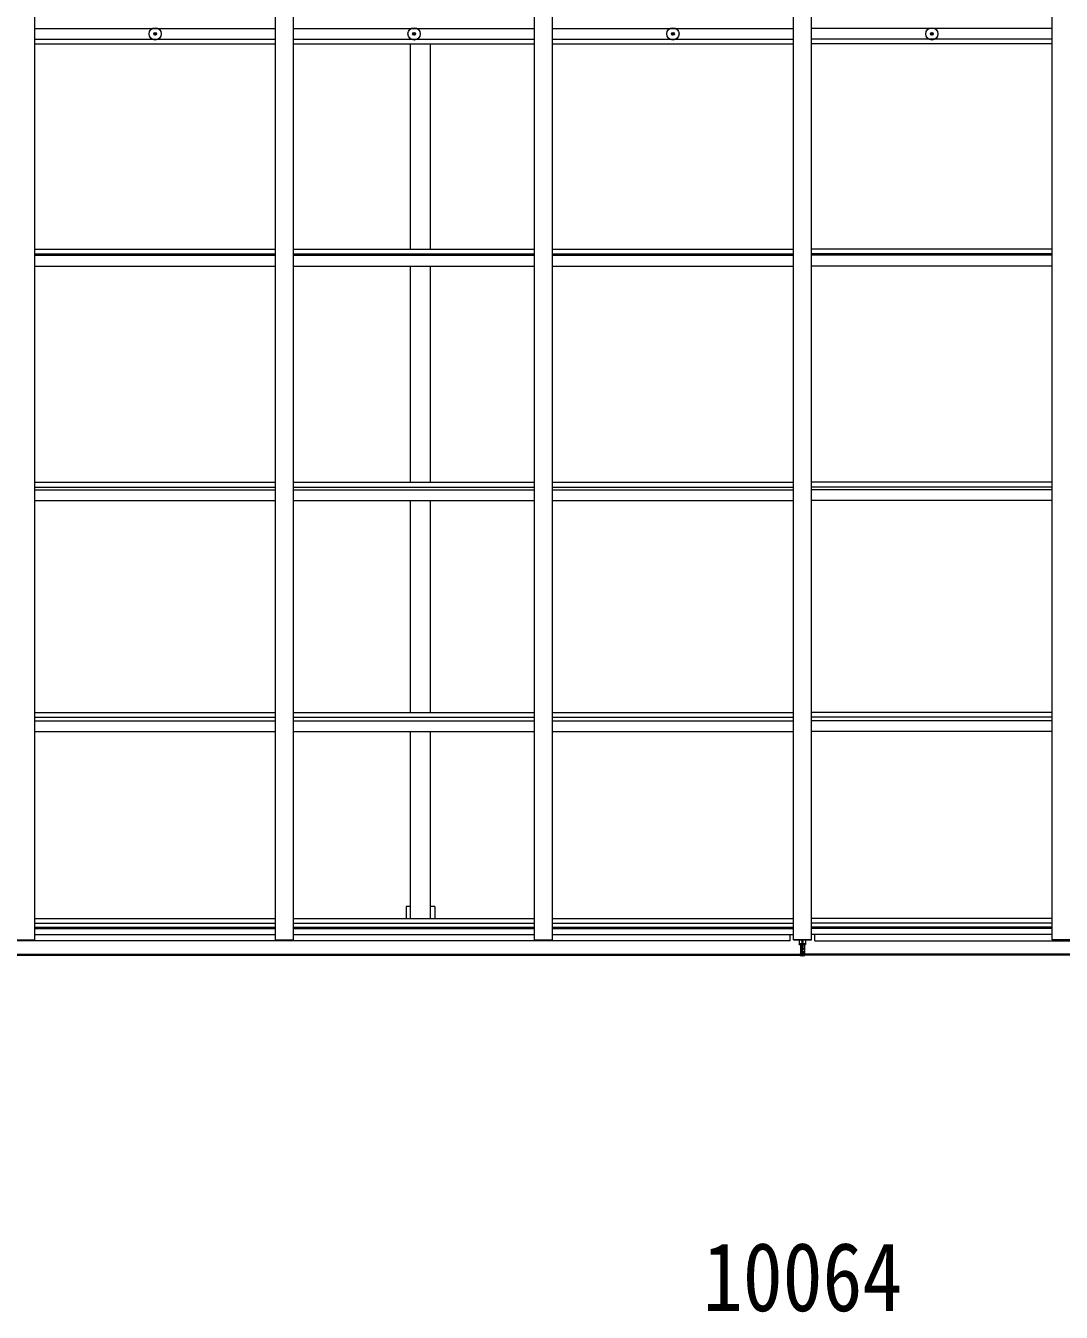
# Model space of a CAD drawing. Units: millimetres at full size, sheet at 1:40; details may follow other scales. Extents: x -11181 to 11305, y -7804 to 7716.
# Drawn here: x 1898 to 4762, y 636 to 4195 of the extents above; entities that cross this region are included whole.
import ezdxf
from ezdxf.enums import TextEntityAlignment as Align

# ---------------------------------------------------------------- set-up
doc = ezdxf.new("R2010")
doc.units = ezdxf.units.MM
doc.header["$LTSCALE"] = 40
for name, color, linetype, lineweight in [('0-1_本体', 4, 'Continuous', 9), ('0-2_部品', 7, 'Continuous', 9), ('0-3_ELV2', 4, 'Continuous', 9), ('0-A_寸法', 6, 'Continuous', 9)]:
    doc.layers.add(name, color=color, linetype=linetype, lineweight=lineweight)
doc.styles.add('ＭＳ ゴシック', font='')
doc.styles.get('ＭＳ ゴシック').set_extended_font_data('MS Gothic')

msp = doc.modelspace()

# ---------------------------------------------------------------- linework, layer by layer
at = {"layer": '0-1_本体'}
for p, q in [((1923.47, 1666.64), (1923.47, 6678.61)), ((2589.47, 1666.64), (2589.47, 6678.61)), ((2639.47, 1666.64), (2639.47, 6678.61)), ((3305.47, 1666.64), (3305.47, 6678.61)), ((3355.47, 1666.64), (3355.47, 6678.61)), ((4021.47, 1666.64), (4021.47, 6678.61)), ((4071.47, 1666.64), (4071.47, 6678.61)), ((4737.47, 1666.64), (4737.47, 6678.61)), ((1923.47, 4187.62), (2589.47, 4187.62)), ((2639.47, 4187.62), (3305.47, 4187.62)), ((3355.47, 4187.62), (4021.47, 4187.62)), ((4737.47, 4187.62), (4071.47, 4187.62)), ((1923.47, 4157.62), (2589.47, 4157.62)), ((1923.47, 4144.62), (2589.47, 4144.62)), ((2639.47, 4157.62), (3305.47, 4157.62)), ((2639.47, 4144.62), (3305.47, 4144.62)), ((2962.97, 3577.1), (2962.97, 4144.62)), ((3017.97, 3577.1), (3017.97, 4144.62)), ((3355.47, 4157.62), (4021.47, 4157.62)), ((3355.47, 4144.62), (4021.47, 4144.62)), ((4737.47, 4157.62), (4071.47, 4157.62)), ((4737.47, 4144.62), (4071.47, 4144.62)), ((1923.47, 3577.1), (2589.47, 3577.1)), ((1923.47, 3564.08), (2589.47, 3564.08)), ((1923.47, 3560.22), (2589.47, 3560.22)), ((2639.47, 3577.1), (3305.47, 3577.1)), ((2639.47, 3564.08), (3305.47, 3564.08)), ((2639.47, 3560.22), (3305.47, 3560.22)), ((3355.47, 3577.1), (4021.47, 3577.1)), ((3355.47, 3564.08), (4021.47, 3564.08)), ((3355.47, 3560.22), (4021.47, 3560.22)), ((4737.47, 3577.1), (4071.47, 3577.1)), ((4737.47, 3564.08), (4071.47, 3564.08)), ((4737.47, 3560.22), (4071.47, 3560.22)), ((1923.47, 3530.42), (2589.47, 3530.42)), ((2639.47, 3530.42), (3305.47, 3530.42)), ((2962.97, 2932.08), (2962.97, 3530.42)), ((3017.97, 2932.08), (3017.97, 3530.42)), ((3355.47, 3530.42), (4021.47, 3530.42)), ((4737.47, 3530.42), (4071.47, 3530.42)), ((1923.46, 2919.15), (2589.46, 2919.15)), ((1923.47, 2932.08), (2589.47, 2932.08)), ((2639.46, 2919.15), (3305.46, 2919.15)), ((2639.47, 2932.08), (3305.47, 2932.08)), ((3355.46, 2919.15), (4021.46, 2919.15)), ((3355.47, 2932.08), (4021.47, 2932.08)), ((4737.47, 2932.08), (4071.47, 2932.08)), ((4737.49, 2919.15), (4071.49, 2919.15)), ((1923.47, 2911.25), (2589.47, 2911.25)), ((2639.47, 2911.25), (3305.47, 2911.25)), ((3355.47, 2911.25), (4021.47, 2911.25)), ((4737.47, 2911.25), (4071.47, 2911.25)), ((1923.47, 2881.91), (2589.47, 2881.91)), ((2639.47, 2881.91), (3305.47, 2881.91)), ((2962.97, 2294.93), (2962.97, 2881.91)), ((3017.97, 2294.93), (3017.97, 2881.91)), ((3355.47, 2881.91), (4021.47, 2881.91)), ((4737.47, 2881.91), (4071.47, 2881.91)), ((1923.47, 2294.93), (2589.47, 2294.93)), ((1923.47, 2282.09), (2589.47, 2282.09)), ((2639.47, 2294.93), (3305.47, 2294.93)), ((2639.47, 2282.09), (3305.47, 2282.09)), ((3355.47, 2294.93), (4021.47, 2294.93)), ((3355.47, 2282.09), (4021.47, 2282.09)), ((4737.47, 2294.93), (4071.47, 2294.93)), ((4737.47, 2282.09), (4071.47, 2282.09)), ((1923.47, 2271.94), (2589.47, 2271.94)), ((1923.47, 2242.97), (2589.47, 2242.97)), ((2639.47, 2271.94), (3305.47, 2271.94)), ((2639.47, 2242.97), (3305.47, 2242.97)), ((2962.97, 1725.5), (2962.97, 2242.97)), ((3017.97, 1725.5), (3017.97, 2242.97)), ((3355.47, 2271.94), (4021.47, 2271.94)), ((3355.47, 2242.97), (4021.47, 2242.97)), ((4737.47, 2271.94), (4071.47, 2271.94)), ((4737.47, 2242.97), (4071.47, 2242.97)), ((3029.97, 1758.34), (3017.97, 1758.34)), ((3029.97, 1758.34), (3029.97, 1725.5)), ((1923.47, 1725.5), (2589.47, 1725.5)), ((1923.47, 1712.68), (2589.47, 1712.68)), ((2639.47, 1725.5), (3305.47, 1725.5)), ((2639.47, 1712.68), (3305.47, 1712.68)), ((3355.47, 1725.5), (4021.47, 1725.5)), ((3355.47, 1712.68), (4021.47, 1712.68)), ((4737.47, 1725.5), (4071.47, 1725.5)), ((4737.47, 1712.68), (4071.47, 1712.68)), ((1923.47, 1701.33), (2589.47, 1701.33)), ((1923.47, 1697.55), (2589.47, 1697.55)), ((1923.47, 1681.6), (2589.47, 1681.6)), ((2639.47, 1701.33), (3305.47, 1701.33)), ((2639.47, 1697.55), (3305.47, 1697.55)), ((2639.47, 1681.6), (3305.47, 1681.6)), ((3355.47, 1701.33), (4021.47, 1701.33)), ((3355.47, 1697.55), (4021.47, 1697.55)), ((3355.47, 1681.6), (4021.47, 1681.6)), ((4012.47, 1663.31), (4012.47, 1681.6)), ((4737.47, 1701.33), (4071.47, 1701.33)), ((4737.47, 1697.55), (4071.47, 1697.55)), ((4737.47, 1681.6), (4071.47, 1681.6)), ((4080.47, 1663.31), (4080.47, 1681.6)), ((4012.47, 1663.31), (-931.53, 1663.31)), ((1873.47, 1666.64), (1923.47, 1666.64)), ((2589.47, 1666.64), (2639.47, 1666.64)), ((3305.47, 1666.64), (3355.47, 1666.64)), ((4021.47, 1666.64), (4071.47, 1666.64)), ((4071.47, 1666.64), (4021.47, 1666.64)), ((4080.47, 1663.31), (9024.47, 1663.31)), ((4787.47, 1666.64), (4737.47, 1666.64)), ((-964.03, 1626.77), (4039.97, 1626.77)), ((-964.03, 1624.34), (4039.97, 1624.34)), ((9056.97, 1626.77), (4052.97, 1626.77)), ((9056.97, 1624.34), (4052.97, 1624.34))]:
    msp.add_line(p, q, dxfattribs=at)
msp.add_lwpolyline([(2962.97, 1758.34), (2950.97, 1758.34), (2950.97, 1725.5)], dxfattribs=at)
at = {"layer": '0-2_部品'}
for p, q in [((4037.97, 1666.64), (4037.97, 1655.75)), ((4037.97, 1666.64), (4037.97, 1655.75)), ((4037.97, 1655.25), (4044.97, 1655.31)), ((4037.97, 1655.25), (4037.97, 1654.38)), ((4037.97, 1654.38), (4044.97, 1654.31)), ((4037.97, 1653.88), (4044.97, 1653.81)), ((4040.97, 1653.85), (4040.97, 1641.98)), ((4040.97, 1653.85), (4040.97, 1642.02)), ((4040.97, 1641.98), (4044.97, 1642.02)), ((4040.97, 1641.98), (4040.97, 1633.75)), ((4044.97, 1662.81), (4044.97, 1666.64)), ((4044.97, 1662.81), (4044.97, 1666.64)), ((4044.97, 1662.81), (4047.97, 1662.81)), ((4044.97, 1662.81), (4044.97, 1655.74)), ((4047.97, 1662.81), (4044.97, 1662.81)), ((4044.97, 1662.81), (4044.97, 1655.74)), ((4044.97, 1655.74), (4047.97, 1655.74)), ((4044.97, 1655.74), (4044.97, 1646.1)), ((4047.97, 1655.74), (4044.97, 1655.74)), ((4044.97, 1655.74), (4044.97, 1646.1)), ((4044.97, 1646.1), (4047.97, 1646.1)), ((4044.97, 1646.1), (4044.97, 1639.03)), ((4047.97, 1646.1), (4044.97, 1646.1)), ((4044.97, 1646.1), (4044.97, 1639.03)), ((4044.97, 1639.03), (4047.97, 1639.03)), ((4044.97, 1628.31), (4044.97, 1639.03)), ((4044.97, 1628.31), (4044.97, 1639.03)), ((4047.97, 1639.03), (4044.97, 1639.03)), ((4047.97, 1662.81), (4047.97, 1666.64)), ((4047.97, 1662.81), (4047.97, 1666.64)), ((4047.97, 1662.81), (4047.97, 1655.74)), ((4047.97, 1662.81), (4047.97, 1655.74)), ((4047.97, 1655.74), (4047.97, 1646.1)), ((4047.97, 1655.74), (4047.97, 1646.1)), ((4054.97, 1655.25), (4047.97, 1655.31)), ((4054.97, 1654.38), (4047.97, 1654.31)), ((4054.97, 1653.88), (4047.97, 1653.81)), ((4047.97, 1646.1), (4047.97, 1639.03)), ((4047.97, 1646.1), (4047.97, 1639.03)), ((4051.97, 1641.98), (4047.97, 1642.02)), ((4047.97, 1628.31), (4047.97, 1639.03)), ((4047.97, 1628.31), (4047.97, 1639.03)), ((4051.97, 1653.85), (4051.97, 1642.02)), ((4051.97, 1653.85), (4051.97, 1641.98)), ((4051.97, 1641.98), (4051.97, 1633.75)), ((4054.97, 1666.64), (4054.97, 1655.75)), ((4054.97, 1666.64), (4054.97, 1655.75)), ((4054.97, 1655.25), (4054.97, 1654.38)), ((4039.97, 1627.31), (4039.97, 1625.82)), ((4039.97, 1627.31), (4039.97, 1625.82)), ((4044.97, 1625.51), (4039.97, 1625.82)), ((4039.97, 1625.82), (4039.97, 1622.81)), ((4039.97, 1625.82), (4046.47, 1625.42)), ((4039.97, 1622.81), (4044.81, 1622.52)), ((4040.97, 1633.75), (4044.97, 1633.81)), ((4040.97, 1633.75), (4040.97, 1630.15)), ((4040.97, 1630.15), (4044.97, 1630.22)), ((4040.97, 1630.22), (4040.97, 1628.31)), ((4044.97, 1630.22), (4040.97, 1630.22)), ((4040.97, 1630.15), (4040.97, 1628.31)), ((4040.97, 1628.31), (4044.97, 1628.31)), ((4044.97, 1628.31), (4040.97, 1628.31)), ((4044.81, 1622.52), (4046.47, 1622.42)), ((4044.97, 1628.31), (4044.97, 1625.51)), ((4046.47, 1625.42), (4044.97, 1625.51)), ((4052.97, 1625.82), (4046.47, 1625.42)), ((4046.47, 1625.42), (4047.97, 1625.51)), ((4046.47, 1622.42), (4046.47, 1625.42)), ((4046.47, 1622.42), (4046.47, 1625.42)), ((4048.13, 1622.52), (4046.47, 1622.42)), ((4051.97, 1633.75), (4047.97, 1633.81)), ((4047.97, 1630.22), (4051.97, 1630.22)), ((4051.97, 1630.15), (4047.97, 1630.22)), ((4047.97, 1628.31), (4051.97, 1628.31)), ((4047.97, 1628.31), (4047.97, 1625.51)), ((4051.97, 1628.31), (4047.97, 1628.31)), ((4047.97, 1625.51), (4052.97, 1625.82)), ((4052.97, 1622.81), (4048.13, 1622.52)), ((4051.97, 1633.75), (4051.97, 1630.15)), ((4051.97, 1630.22), (4051.97, 1628.31)), ((4051.97, 1630.15), (4051.97, 1628.31)), ((4052.97, 1627.31), (4052.97, 1625.82)), ((4052.97, 1627.31), (4052.97, 1625.82)), ((4052.97, 1625.82), (4052.97, 1622.81))]:
    msp.add_line(p, q, dxfattribs=at)
for points in [[(4044.97, 1655.81), (4037.97, 1655.75), (4037.97, 1655.25), (4037.97, 1654.38)], [(4044.97, 1655.31), (4037.97, 1655.25), (4037.97, 1655.75), (4044.97, 1655.81)], [(4044.97, 1654.31), (4037.97, 1654.38), (4037.97, 1653.88)], [(4044.97, 1653.81), (4037.97, 1653.88), (4037.97, 1654.38)], [(4044.97, 1642.02), (4040.97, 1642.02), (4040.97, 1633.81)], [(4047.97, 1655.31), (4054.97, 1655.25), (4054.97, 1655.75), (4047.97, 1655.81)], [(4047.97, 1655.81), (4054.97, 1655.75), (4054.97, 1655.25), (4054.97, 1654.38)], [(4047.97, 1653.81), (4054.97, 1653.88), (4054.97, 1654.38)], [(4047.97, 1654.31), (4054.97, 1654.38), (4054.97, 1653.88)], [(4047.97, 1642.02), (4051.97, 1642.02), (4051.97, 1633.81)], [(4046.47, 1622.42), (4039.97, 1622.81), (4039.97, 1625.82)], [(4044.97, 1633.81), (4040.97, 1633.81), (4040.97, 1630.22)], [(4046.47, 1622.42), (4052.97, 1622.81), (4052.97, 1625.82)], [(4047.97, 1633.81), (4051.97, 1633.81), (4051.97, 1630.22)]]:
    msp.add_lwpolyline(points, dxfattribs=at)
for centre, start, end in [((4040.97, 1627.31), 90, 180), ((4040.97, 1627.31), 90, 180), ((4051.97, 1627.31), 0, 90), ((4051.97, 1627.31), 0, 90)]:
    msp.add_arc(centre, 1, start, end, dxfattribs=at)
for centre, major_axis, ratio, start_param, end_param in [((4045, 1625.51), (0.18, 2.99), 0.008711, 1.5718618, 3.1415927), ((3873.1, 1636.03), (171.87, -10.52), 0.017422, 0.0000005, 0.0010659), ((4219.84, 1636.03), (-171.87, -10.52), 0.017422, 6.2821194, 6.2831848), ((4047.95, 1625.51), (-0.18, 2.99), 0.008711, 3.1415927, 4.7113235)]:
    msp.add_ellipse(centre, major_axis=major_axis, ratio=ratio, start_param=start_param, end_param=end_param, dxfattribs=at)
at = {"layer": '0-3_ELV2'}
for p, q in [((2254.23, 4173.12), (2255.33, 4173.14)), ((2254.23, 4172.12), (2255.33, 4172.1)), ((2255.33, 4173.14), (2255.85, 4173.24)), ((2255.33, 4172.1), (2255.85, 4172)), ((2255.95, 4173.76), (2255.85, 4173.24)), ((2255.95, 4171.49), (2255.85, 4172)), ((2255.97, 4174.87), (2255.95, 4173.76)), ((2255.97, 4170.38), (2255.95, 4171.49)), ((2256.97, 4174.87), (2256.99, 4173.76)), ((2256.97, 4170.38), (2256.99, 4171.49)), ((2256.99, 4173.76), (2257.09, 4173.24)), ((2256.99, 4171.49), (2257.09, 4172)), ((2257.61, 4173.14), (2257.09, 4173.24)), ((2257.61, 4172.1), (2257.09, 4172)), ((2258.72, 4173.12), (2257.61, 4173.14)), ((2258.72, 4172.12), (2257.61, 4172.1)), ((2970.23, 4173.12), (2971.33, 4173.14)), ((2970.23, 4172.12), (2971.33, 4172.1)), ((2971.33, 4173.14), (2971.85, 4173.24)), ((2971.33, 4172.1), (2971.85, 4172)), ((2971.95, 4173.76), (2971.85, 4173.24)), ((2971.95, 4171.49), (2971.85, 4172)), ((2971.97, 4174.87), (2971.95, 4173.76)), ((2971.97, 4170.38), (2971.95, 4171.49)), ((2972.97, 4174.87), (2972.99, 4173.76)), ((2972.97, 4170.38), (2972.99, 4171.49)), ((2972.99, 4173.76), (2973.09, 4173.24)), ((2972.99, 4171.49), (2973.09, 4172)), ((2973.61, 4173.14), (2973.09, 4173.24)), ((2973.61, 4172.1), (2973.09, 4172)), ((2974.72, 4173.12), (2973.61, 4173.14)), ((2974.72, 4172.12), (2973.61, 4172.1)), ((3686.23, 4173.12), (3687.33, 4173.14)), ((3686.23, 4172.12), (3687.33, 4172.1)), ((3687.33, 4173.14), (3687.85, 4173.24)), ((3687.33, 4172.1), (3687.85, 4172)), ((3687.95, 4173.76), (3687.85, 4173.24)), ((3687.95, 4171.49), (3687.85, 4172)), ((3687.97, 4174.87), (3687.95, 4173.76)), ((3687.97, 4170.38), (3687.95, 4171.49)), ((3688.97, 4174.87), (3688.99, 4173.76)), ((3688.97, 4170.38), (3688.99, 4171.49)), ((3688.99, 4173.76), (3689.09, 4173.24)), ((3688.99, 4171.49), (3689.09, 4172)), ((3689.61, 4173.14), (3689.09, 4173.24)), ((3689.61, 4172.1), (3689.09, 4172)), ((3690.72, 4173.12), (3689.61, 4173.14)), ((3690.72, 4172.12), (3689.61, 4172.1)), ((4402.23, 4173.12), (4403.33, 4173.14)), ((4402.23, 4172.12), (4403.33, 4172.1)), ((4403.33, 4173.14), (4403.85, 4173.24)), ((4403.33, 4172.1), (4403.85, 4172)), ((4403.95, 4173.76), (4403.85, 4173.24)), ((4403.95, 4171.49), (4403.85, 4172)), ((4403.97, 4174.87), (4403.95, 4173.76)), ((4403.97, 4170.38), (4403.95, 4171.49)), ((4404.97, 4174.87), (4404.99, 4173.76)), ((4404.97, 4170.38), (4404.99, 4171.49)), ((4404.99, 4173.76), (4405.09, 4173.24)), ((4404.99, 4171.49), (4405.09, 4172)), ((4405.61, 4173.14), (4405.09, 4173.24)), ((4405.61, 4172.1), (4405.09, 4172)), ((4406.72, 4173.12), (4405.61, 4173.14)), ((4406.72, 4172.12), (4405.61, 4172.1))]:
    msp.add_line(p, q, dxfattribs=at)
for centre, radius in [((2256.47, 4172.62), 17), ((2256.47, 4172.62), 4), ((2972.47, 4172.62), 17), ((2972.47, 4172.62), 4), ((3688.47, 4172.62), 17), ((3688.47, 4172.62), 4), ((4404.47, 4172.62), 17), ((4404.47, 4172.62), 4)]:
    msp.add_circle(centre, radius, dxfattribs=at)
for centre, start, end in [((2256.47, 4172.62), 167.44414, 192.55586), ((2256.47, 4172.62), 77.44414, 102.55586), ((2256.47, 4172.62), 257.44414, 282.55586), ((2256.47, 4172.62), 347.44414, 12.55586), ((2972.47, 4172.62), 167.44414, 192.55586), ((2972.47, 4172.62), 77.44414, 102.55586), ((2972.47, 4172.62), 257.44414, 282.55586), ((2972.47, 4172.62), 347.44414, 12.55586), ((3688.47, 4172.62), 167.44414, 192.55586), ((3688.47, 4172.62), 77.44414, 102.55586), ((3688.47, 4172.62), 257.44414, 282.55586), ((3688.47, 4172.62), 347.44414, 12.55586), ((4404.47, 4172.62), 167.44414, 192.55586), ((4404.47, 4172.62), 77.44414, 102.55586), ((4404.47, 4172.62), 257.44414, 282.55586), ((4404.47, 4172.62), 347.44414, 12.55586)]:
    msp.add_arc(centre, 2.3, start, end, dxfattribs=at)

# ---------------------------------------------------------------- texts
at = {"layer": '0-A_寸法', "color": 7, "style": 'ＭＳ ゴシック', "width": 0.85}
msp.add_text('10064', height=190.6, dxfattribs=at).set_placement((3771.47, 582.23), align=Align.BOTTOM_LEFT)

doc.saveas('drawing.dxf')
